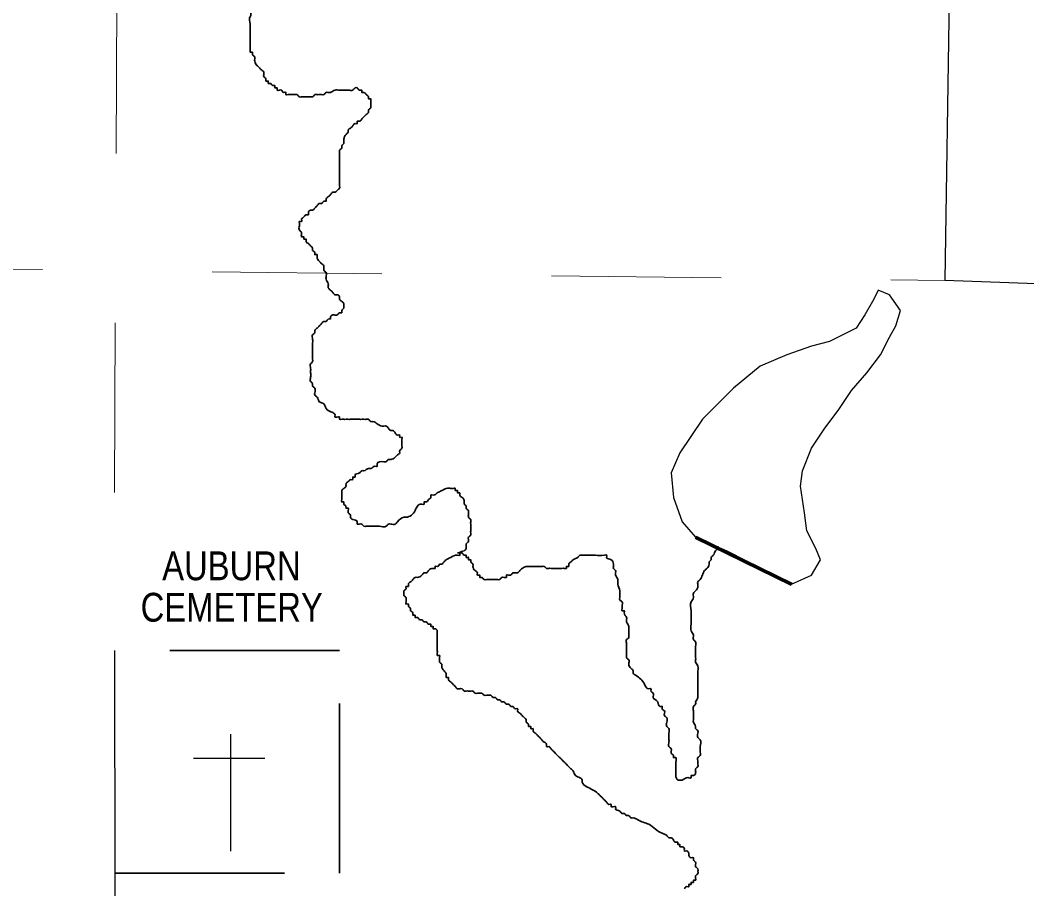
# Model space of a CAD drawing. Extents: x -4.25 to 0.15, y -11.26 to -7.33.
# Drawn here: x -3.318 to -2.725, y -9.179 to -8.666 of the extents above; entities that cross this region are included whole.
import ezdxf

# ---------------------------------------------------------------- set-up
doc = ezdxf.new("R2010")
doc.units = 0
doc.header["$LTSCALE"] = 0.0061
doc.linetypes.add('DOTTED', pattern=[1.5, 0.3, -1.2])
doc.linetypes.add('MEDIUM_DASHED', pattern=[4.5, 3, -1.5])
for name, color, linetype, lineweight in [('14', 7, 'Continuous', 25), ('15', 7, 'MEDIUM_DASHED', 13), ('25', 7, 'Continuous', 35), ('32', 7, 'Continuous', 25)]:
    doc.layers.add(name, color=color, linetype=linetype, lineweight=lineweight)

msp = doc.modelspace()

# ---------------------------------------------------------------- linework, layer by layer
at = {"layer": '14'}
msp.add_line((-2.769508, -8.597727), (-2.772917, -8.819886), dxfattribs=at)
for points in [[(-2.772917, -8.819886), (-2.15322, -8.842424), (-2.016098, -8.84375), (-1.263068, -8.850758), (-0.576705, -8.837879), (-0.416667, -8.835795)], [(-3.262121, -9.038258), (-3.261742, -9.315341), (-3.262689, -9.545076)]]:
    msp.add_lwpolyline(points, dxfattribs=at)
at = {"layer": '15'}
for p, q in [((-3.257765, -8.045076), (-3.262689, -9.038258)), ((-4.204545, -8.802652), (-2.772917, -8.820076))]:
    msp.add_line(p, q, dxfattribs=at)
at = {"layer": '25', "lineweight": 80}
msp.add_line((-2.919697, -8.971402), (-2.863258, -8.999053), dxfattribs=at)
at = {"layer": '25', "lineweight": 25}
msp.add_lwpolyline([(-2.805492, -8.828409), (-2.812121, -8.825758), (-2.814773, -8.831061), (-2.820076, -8.840341), (-2.825189, -8.848106), (-2.840909, -8.856061), (-2.851515, -8.858712), (-2.865909, -8.863826), (-2.881629, -8.870455), (-2.897348, -8.883523), (-2.91572, -8.901894), (-2.928977, -8.921591), (-2.934091, -8.933523), (-2.932765, -8.947917), (-2.927652, -8.962311), (-2.919697, -8.971402), (-2.901326, -8.979356), (-2.889773, -8.985417), (-2.871591, -8.994129), (-2.863258, -8.999053), (-2.851515, -8.99375), (-2.846212, -8.984659), (-2.848864, -8.97803), (-2.854167, -8.967614), (-2.855492, -8.957008), (-2.856818, -8.949242), (-2.857955, -8.941288), (-2.856818, -8.932197), (-2.851515, -8.918939), (-2.843561, -8.907197), (-2.835795, -8.89678), (-2.827841, -8.884848), (-2.81875, -8.874432), (-2.810795, -8.863826), (-2.805492, -8.853409), (-2.801705, -8.84678), (-2.799053, -8.837689)], close=True, dxfattribs=at)
at = {"layer": '25'}
for points in [[(-3.187879, -8.581061), (-3.188447, -8.581818), (-3.189205, -8.582386), (-3.189773, -8.583712), (-3.189773, -8.58447), (-3.189773, -8.585038), (-3.189773, -8.585606), (-3.189773, -8.586364), (-3.19053, -8.586364), (-3.19053, -8.587689), (-3.191098, -8.589583), (-3.191098, -8.590909), (-3.191667, -8.592992), (-3.191667, -8.594318), (-3.191667, -8.595455), (-3.191098, -8.597538), (-3.191098, -8.598864), (-3.191098, -8.599432), (-3.19053, -8.600758), (-3.19053, -8.602083), (-3.189773, -8.603409), (-3.189773, -8.604735), (-3.189773, -8.605303), (-3.189773, -8.606061), (-3.189205, -8.606061), (-3.188447, -8.606061), (-3.187879, -8.607386), (-3.186553, -8.608712), (-3.185227, -8.610606), (-3.183902, -8.611932), (-3.183144, -8.613258), (-3.182576, -8.614583), (-3.182576, -8.615152), (-3.182576, -8.615909), (-3.181818, -8.616477), (-3.181818, -8.617235), (-3.181818, -8.617803), (-3.18125, -8.619129), (-3.180682, -8.620455), (-3.179924, -8.62178), (-3.179356, -8.623674), (-3.178598, -8.626326), (-3.17803, -8.628409), (-3.177273, -8.630303), (-3.177273, -8.632955), (-3.176705, -8.633523), (-3.175947, -8.638258), (-3.175947, -8.640152), (-3.175947, -8.642045), (-3.175947, -8.642803), (-3.175947, -8.644129), (-3.175947, -8.645455), (-3.176705, -8.646023), (-3.176705, -8.647348), (-3.177273, -8.649432), (-3.177273, -8.650568), (-3.17803, -8.651894), (-3.17803, -8.65322), (-3.178598, -8.654545), (-3.178598, -8.655871), (-3.179924, -8.657955), (-3.180682, -8.659091), (-3.18125, -8.660417), (-3.181818, -8.6625), (-3.181818, -8.663068), (-3.181818, -8.663826), (-3.182576, -8.665152), (-3.182576, -8.66572), (-3.182576, -8.666477)], [(-3.182576, -8.666477), (-3.182197, -8.671023), (-3.182197, -8.672348), (-3.182197, -8.673674), (-3.182197, -8.674811), (-3.182197, -8.676136), (-3.182197, -8.677462), (-3.182197, -8.678788), (-3.182197, -8.680114), (-3.182197, -8.681439), (-3.182197, -8.682765), (-3.182197, -8.684091), (-3.182197, -8.685417), (-3.180871, -8.685417), (-3.180871, -8.686742), (-3.179545, -8.688068), (-3.179545, -8.689394), (-3.179545, -8.69072), (-3.17822, -8.693182), (-3.176894, -8.694508), (-3.175568, -8.695833), (-3.174242, -8.697159), (-3.174242, -8.698485), (-3.174242, -8.699811), (-3.172917, -8.701136), (-3.172917, -8.702462), (-3.171591, -8.702462), (-3.171591, -8.703788), (-3.170265, -8.703788), (-3.168939, -8.705114), (-3.167614, -8.705114), (-3.167614, -8.706439), (-3.166288, -8.706439), (-3.166288, -8.707765), (-3.164962, -8.707765), (-3.163826, -8.707765), (-3.1625, -8.709091), (-3.161174, -8.709091), (-3.161174, -8.710417), (-3.159848, -8.710417), (-3.158523, -8.710417), (-3.157197, -8.710417), (-3.155871, -8.710417), (-3.154545, -8.710417), (-3.15322, -8.711742), (-3.151894, -8.711742), (-3.150568, -8.711742), (-3.149242, -8.711742), (-3.147917, -8.711742), (-3.146591, -8.711742), (-3.145455, -8.711742), (-3.144129, -8.710417), (-3.142803, -8.710417), (-3.140152, -8.710417), (-3.138826, -8.710417), (-3.1375, -8.709091), (-3.136174, -8.709091), (-3.134848, -8.709091), (-3.132197, -8.707765), (-3.129545, -8.707765), (-3.12822, -8.707765), (-3.125758, -8.707765), (-3.124432, -8.707765), (-3.12178, -8.707765), (-3.120455, -8.706439), (-3.119129, -8.706439), (-3.117803, -8.707765), (-3.116477, -8.707765), (-3.116477, -8.709091), (-3.115152, -8.709091), (-3.113826, -8.710417), (-3.1125, -8.711742), (-3.1125, -8.712879), (-3.111174, -8.712879), (-3.111174, -8.714205), (-3.111174, -8.71553), (-3.111174, -8.716856), (-3.111174, -8.718182), (-3.1125, -8.719508), (-3.1125, -8.720833), (-3.113826, -8.722159), (-3.115152, -8.723485), (-3.116477, -8.724811), (-3.117803, -8.726136), (-3.119129, -8.726136), (-3.119129, -8.727462), (-3.120455, -8.727462), (-3.12178, -8.728788), (-3.123106, -8.730114), (-3.124432, -8.73125), (-3.124432, -8.732576)], [(-3.124432, -8.732576), (-3.125758, -8.733902), (-3.127083, -8.736553), (-3.127083, -8.737879), (-3.127083, -8.739205), (-3.12822, -8.74053), (-3.12822, -8.741856), (-3.129545, -8.743182), (-3.129545, -8.744508), (-3.129545, -8.745833), (-3.129545, -8.747159), (-3.129545, -8.748485), (-3.129545, -8.749621), (-3.129545, -8.750947), (-3.129545, -8.752273), (-3.129545, -8.753598), (-3.129545, -8.754924), (-3.129545, -8.75625), (-3.129545, -8.757576), (-3.129545, -8.758902), (-3.129545, -8.760227), (-3.129545, -8.761553), (-3.129545, -8.762879), (-3.129545, -8.764205), (-3.129545, -8.76553), (-3.130871, -8.766856), (-3.132197, -8.767992), (-3.133523, -8.767992), (-3.134848, -8.769318), (-3.136174, -8.770644), (-3.1375, -8.77197), (-3.1375, -8.773295), (-3.138826, -8.773295), (-3.140152, -8.774621), (-3.141477, -8.774621), (-3.142803, -8.775947), (-3.144129, -8.777273), (-3.145455, -8.778598), (-3.146591, -8.778598), (-3.147917, -8.779924), (-3.147917, -8.78125), (-3.149242, -8.78125), (-3.150568, -8.782576), (-3.151894, -8.783902), (-3.151894, -8.785227), (-3.15322, -8.785227), (-3.15322, -8.786364), (-3.15322, -8.787689), (-3.15322, -8.790341), (-3.151894, -8.791667), (-3.151894, -8.794318), (-3.150568, -8.794318), (-3.150568, -8.795644), (-3.149242, -8.795644), (-3.149242, -8.79697), (-3.147917, -8.798295), (-3.146591, -8.799621), (-3.145455, -8.800947), (-3.145455, -8.802273), (-3.144129, -8.803598), (-3.144129, -8.804735), (-3.142803, -8.804735), (-3.142803, -8.806061), (-3.141477, -8.808712), (-3.140152, -8.810038), (-3.138826, -8.811364), (-3.138826, -8.812689), (-3.138826, -8.814015), (-3.1375, -8.815341), (-3.1375, -8.817992), (-3.1375, -8.819318), (-3.136174, -8.82197), (-3.136174, -8.823106), (-3.136174, -8.824432), (-3.134848, -8.825758), (-3.133523, -8.827083), (-3.132197, -8.828409), (-3.130871, -8.828409), (-3.129545, -8.829735), (-3.129545, -8.831061), (-3.12822, -8.832386), (-3.127083, -8.833712), (-3.127083, -8.835038), (-3.127083, -8.836364), (-3.12822, -8.837689), (-3.12822, -8.839015), (-3.129545, -8.839015), (-3.130871, -8.840341), (-3.133523, -8.840341), (-3.134848, -8.841477), (-3.134848, -8.842803)], [(-3.134848, -8.842803), (-3.136174, -8.842803), (-3.1375, -8.844129), (-3.138826, -8.844129), (-3.140152, -8.845455), (-3.141477, -8.84678), (-3.142803, -8.848106), (-3.144129, -8.849432), (-3.144129, -8.850758), (-3.145455, -8.852083), (-3.145455, -8.854735), (-3.145455, -8.857386), (-3.145455, -8.860038), (-3.145455, -8.861174), (-3.145455, -8.863826), (-3.145455, -8.865152), (-3.145455, -8.866477), (-3.145455, -8.867803), (-3.146591, -8.869129), (-3.146591, -8.87178), (-3.146591, -8.873106), (-3.146591, -8.874432), (-3.146591, -8.877083), (-3.146591, -8.879545), (-3.145455, -8.880871), (-3.145455, -8.882197), (-3.144129, -8.883523), (-3.144129, -8.886174), (-3.144129, -8.8875), (-3.142803, -8.888826), (-3.141477, -8.891477), (-3.138826, -8.892803), (-3.1375, -8.895455), (-3.133523, -8.897917), (-3.132197, -8.899242), (-3.132197, -8.900568), (-3.130871, -8.900568), (-3.129545, -8.900568), (-3.129545, -8.901894), (-3.12822, -8.901894), (-3.127083, -8.901894), (-3.125758, -8.901894), (-3.124432, -8.901894), (-3.123106, -8.901894), (-3.12178, -8.901894), (-3.120455, -8.901894), (-3.117803, -8.901894), (-3.116477, -8.901894), (-3.115152, -8.901894), (-3.113826, -8.901894), (-3.1125, -8.901894), (-3.111174, -8.90322), (-3.109848, -8.90322), (-3.107386, -8.904545), (-3.104735, -8.905871), (-3.103409, -8.905871), (-3.102083, -8.905871), (-3.100758, -8.907197), (-3.099432, -8.908523), (-3.098106, -8.908523), (-3.09678, -8.909848), (-3.095455, -8.911174), (-3.094129, -8.911174), (-3.094129, -8.9125), (-3.092803, -8.9125), (-3.092803, -8.913826), (-3.092803, -8.915152), (-3.092803, -8.916288), (-3.092803, -8.917614), (-3.092803, -8.918939), (-3.094129, -8.920265), (-3.094129, -8.921591), (-3.095455, -8.922917), (-3.09678, -8.924242), (-3.099432, -8.925568), (-3.100758, -8.925568), (-3.102083, -8.926894), (-3.103409, -8.926894), (-3.107386, -8.92822), (-3.107386, -8.929545), (-3.108712, -8.929545), (-3.111174, -8.930871), (-3.1125, -8.930871), (-3.115152, -8.932197), (-3.116477, -8.932197), (-3.117803, -8.933523), (-3.120455, -8.934659), (-3.120455, -8.935985), (-3.12178, -8.935985), (-3.12178, -8.937311), (-3.123106, -8.937311)], [(-3.123106, -8.937311), (-3.124432, -8.938636), (-3.125758, -8.939962), (-3.125758, -8.941288), (-3.127083, -8.942614), (-3.12822, -8.943939), (-3.12822, -8.945265), (-3.12822, -8.946591), (-3.12822, -8.947917), (-3.12822, -8.949242), (-3.12822, -8.950568), (-3.127083, -8.950568), (-3.127083, -8.951894), (-3.125758, -8.95303), (-3.125758, -8.954356), (-3.124432, -8.954356), (-3.124432, -8.955682), (-3.124432, -8.957008), (-3.123106, -8.958333), (-3.123106, -8.959659), (-3.12178, -8.960985), (-3.119129, -8.962311), (-3.119129, -8.963636), (-3.117803, -8.963636), (-3.116477, -8.963636), (-3.115152, -8.964962), (-3.113826, -8.964962), (-3.1125, -8.964962), (-3.109848, -8.964962), (-3.107386, -8.964962), (-3.106061, -8.964962), (-3.102083, -8.964962), (-3.100758, -8.963636), (-3.099432, -8.963636), (-3.09678, -8.963636), (-3.095455, -8.962311), (-3.091667, -8.959659), (-3.090341, -8.959659), (-3.085038, -8.955682), (-3.083712, -8.95303), (-3.081061, -8.951894), (-3.079735, -8.951894), (-3.079735, -8.950568), (-3.078409, -8.950568), (-3.077083, -8.949242), (-3.075758, -8.947917), (-3.075758, -8.946591), (-3.074432, -8.946591), (-3.07197, -8.945265), (-3.069318, -8.943939), (-3.066667, -8.942614), (-3.064015, -8.942614), (-3.062689, -8.942614), (-3.061364, -8.942614), (-3.061364, -8.943939), (-3.060038, -8.943939), (-3.060038, -8.945265), (-3.058712, -8.945265), (-3.058712, -8.946591), (-3.057386, -8.947917), (-3.056061, -8.950568), (-3.056061, -8.951894), (-3.054924, -8.95303), (-3.054924, -8.954356), (-3.053598, -8.955682), (-3.053598, -8.957008), (-3.053598, -8.958333), (-3.053598, -8.959659), (-3.052273, -8.960985), (-3.052273, -8.962311), (-3.052273, -8.963636), (-3.052273, -8.964962), (-3.052273, -8.966288), (-3.052273, -8.967614), (-3.052273, -8.968939), (-3.052273, -8.970265), (-3.053598, -8.971402), (-3.053598, -8.972727), (-3.053598, -8.974053), (-3.054924, -8.975379), (-3.054924, -8.976705), (-3.054924, -8.97803), (-3.056061, -8.979356), (-3.058712, -8.980682), (-3.058712, -8.982008), (-3.060038, -8.982008), (-3.064015, -8.983333), (-3.066667, -8.984659), (-3.067992, -8.985985), (-3.069318, -8.987311), (-3.070644, -8.987311)], [(-3.016856, -8.988636), (-3.018182, -8.988636), (-3.019508, -8.988636), (-3.02197, -8.989773), (-3.023295, -8.991098), (-3.024621, -8.992424), (-3.025947, -8.992424), (-3.027273, -8.992424), (-3.028598, -8.99375), (-3.029924, -8.99375), (-3.03125, -8.99375), (-3.03125, -8.995076), (-3.032576, -8.995076), (-3.033902, -8.995076), (-3.035227, -8.996402), (-3.036553, -8.996402), (-3.037689, -8.996402), (-3.039015, -8.996402), (-3.040341, -8.996402), (-3.041667, -8.996402), (-3.042992, -8.996402), (-3.044318, -8.996402), (-3.045644, -8.995076), (-3.04697, -8.995076), (-3.04697, -8.99375), (-3.048295, -8.99375), (-3.048295, -8.992424), (-3.049621, -8.991098), (-3.050947, -8.988636), (-3.050947, -8.987311), (-3.052273, -8.985985), (-3.052273, -8.984659), (-3.053598, -8.984659), (-3.053598, -8.983333), (-3.054924, -8.983333), (-3.054924, -8.982008), (-3.056061, -8.982008), (-3.057386, -8.980682), (-3.058712, -8.980682), (-3.060038, -8.980682)], [(-2.935417, -9.089583), (-2.935417, -9.088258), (-2.935417, -9.086932), (-2.935417, -9.08428), (-2.936742, -9.082955), (-2.936742, -9.080492), (-2.936742, -9.077841), (-2.938068, -9.076515), (-2.938068, -9.075189), (-2.938068, -9.073864), (-2.939394, -9.072538), (-2.939394, -9.071212), (-2.94072, -9.071212), (-2.942045, -9.068561), (-2.944697, -9.065909), (-2.944697, -9.063447), (-2.946023, -9.062121), (-2.946023, -9.060795), (-2.947348, -9.060795), (-2.949811, -9.058144), (-2.955114, -9.052841), (-2.956439, -9.051515), (-2.956439, -9.050189), (-2.957765, -9.048864), (-2.959091, -9.046212), (-2.959091, -9.04375), (-2.960417, -9.042424), (-2.960417, -9.041098), (-2.960417, -9.039773), (-2.960417, -9.038447), (-2.960417, -9.037121), (-2.960417, -9.03447), (-2.960417, -9.031818), (-2.959091, -9.030492), (-2.959091, -9.029167), (-2.959091, -9.027841), (-2.959091, -9.026705), (-2.959091, -9.025379), (-2.959091, -9.024053), (-2.960417, -9.021402), (-2.960417, -9.01875), (-2.961742, -9.016098), (-2.961742, -9.014773), (-2.963068, -9.014773), (-2.963068, -9.013447), (-2.963068, -9.012121), (-2.963068, -9.00947), (-2.964394, -9.008333), (-2.964394, -9.007008), (-2.964394, -9.004356), (-2.964394, -9.00303), (-2.96553, -8.999053), (-2.96553, -8.997727), (-2.96553, -8.996402), (-2.966856, -8.99375), (-2.966856, -8.992424), (-2.966856, -8.991098), (-2.968182, -8.989773), (-2.968182, -8.988636), (-2.968182, -8.987311), (-2.969508, -8.984659), (-2.972159, -8.983333), (-2.972159, -8.982008), (-2.973485, -8.982008), (-2.978788, -8.982008), (-2.981439, -8.982008), (-2.983902, -8.982008), (-2.985227, -8.982008), (-2.986553, -8.982008), (-2.987879, -8.982008), (-2.989205, -8.983333), (-2.991856, -8.984659), (-2.993182, -8.985985), (-2.994508, -8.987311), (-2.994508, -8.988636), (-2.995833, -8.988636), (-2.995833, -8.989773), (-2.997159, -8.989773), (-2.998485, -8.989773), (-3.001136, -8.989773), (-3.002273, -8.989773), (-3.003598, -8.989773), (-3.004924, -8.989773), (-3.00625, -8.989773), (-3.007576, -8.989773), (-3.008902, -8.988636), (-3.010227, -8.988636), (-3.012879, -8.988636), (-3.014205, -8.988636), (-3.01553, -8.988636), (-3.016856, -8.988636)], [(-2.906629, -8.976705), (-2.906629, -8.97803), (-2.907955, -8.979356), (-2.90928, -8.982008), (-2.910606, -8.983333), (-2.910606, -8.984659), (-2.911742, -8.985985), (-2.911742, -8.987311), (-2.913068, -8.989773), (-2.914394, -8.991098), (-2.91572, -8.99375), (-2.917045, -8.996402), (-2.918371, -8.997727), (-2.918371, -9.000379), (-2.919697, -9.00303), (-2.921023, -9.004356), (-2.921023, -9.007008), (-2.922348, -9.00947), (-2.922348, -9.014773), (-2.922348, -9.01875), (-2.922348, -9.022727), (-2.922348, -9.026705), (-2.921023, -9.029167), (-2.921023, -9.031818), (-2.919697, -9.033144), (-2.919697, -9.035795), (-2.919697, -9.037121), (-2.919697, -9.038447), (-2.919697, -9.039773), (-2.919697, -9.042424), (-2.919697, -9.04375), (-2.919697, -9.045076), (-2.918371, -9.047538), (-2.918371, -9.050189), (-2.918371, -9.051515), (-2.918371, -9.052841), (-2.918371, -9.055492), (-2.918371, -9.056818), (-2.918371, -9.05947), (-2.918371, -9.062121), (-2.918371, -9.063447), (-2.918371, -9.064583), (-2.918371, -9.065909), (-2.919697, -9.068561), (-2.919697, -9.069886), (-2.921023, -9.071212), (-2.921023, -9.073864), (-2.921023, -9.076515), (-2.921023, -9.079167), (-2.921023, -9.080492), (-2.919697, -9.082955), (-2.919697, -9.08428), (-2.918371, -9.085606), (-2.918371, -9.086932), (-2.918371, -9.089583), (-2.917045, -9.090909), (-2.917045, -9.094886), (-2.917045, -9.096212), (-2.917045, -9.097538), (-2.917045, -9.100189), (-2.918371, -9.101326), (-2.918371, -9.103977), (-2.918371, -9.105303), (-2.918371, -9.106629), (-2.919697, -9.107955), (-2.919697, -9.10928), (-2.919697, -9.110606), (-2.921023, -9.111932), (-2.922348, -9.111932), (-2.922348, -9.113258), (-2.923674, -9.113258), (-2.925, -9.113258), (-2.927652, -9.114583), (-2.928977, -9.114583), (-2.930114, -9.114583), (-2.931439, -9.111932), (-2.931439, -9.110606), (-2.931439, -9.107955), (-2.931439, -9.106629), (-2.931439, -9.105303), (-2.931439, -9.103977), (-2.931439, -9.101326), (-2.932765, -9.101326), (-2.932765, -9.100189), (-2.934091, -9.098864), (-2.934091, -9.097538), (-2.934091, -9.096212), (-2.935417, -9.094886), (-2.935417, -9.092235), (-2.935417, -9.090909), (-2.935417, -9.089583)], [(-3.070644, -8.987311), (-3.07197, -8.988636), (-3.073295, -8.988636), (-3.073295, -8.989773), (-3.074432, -8.989773), (-3.077083, -8.991098), (-3.078409, -8.992424), (-3.079735, -8.992424), (-3.081061, -8.99375), (-3.083712, -8.995076), (-3.085038, -8.995076), (-3.086364, -8.996402), (-3.087689, -8.997727), (-3.089015, -8.999053), (-3.089015, -9.000379), (-3.090341, -9.000379), (-3.090341, -9.001705), (-3.091667, -9.00303), (-3.091667, -9.004356), (-3.091667, -9.005682), (-3.090341, -9.007008), (-3.090341, -9.008333), (-3.090341, -9.00947), (-3.090341, -9.010795), (-3.089015, -9.010795), (-3.089015, -9.012121), (-3.087689, -9.013447), (-3.087689, -9.014773), (-3.086364, -9.016098), (-3.086364, -9.017424), (-3.085038, -9.017424), (-3.085038, -9.01875), (-3.083712, -9.01875), (-3.082386, -9.020076), (-3.081061, -9.020076), (-3.079735, -9.021402), (-3.078409, -9.021402), (-3.077083, -9.022727), (-3.075758, -9.022727), (-3.075758, -9.024053), (-3.074432, -9.024053), (-3.074432, -9.025379), (-3.073295, -9.025379), (-3.07197, -9.026705), (-3.07197, -9.027841), (-3.07197, -9.029167), (-3.07197, -9.033144), (-3.07197, -9.037121), (-3.07197, -9.038447), (-3.07197, -9.039773), (-3.07197, -9.041098), (-3.070644, -9.041098), (-3.070644, -9.042424), (-3.070644, -9.04375), (-3.070644, -9.045076), (-3.069318, -9.046212), (-3.069318, -9.047538), (-3.067992, -9.050189), (-3.066667, -9.052841), (-3.066667, -9.054167), (-3.065341, -9.054167), (-3.065341, -9.055492), (-3.064015, -9.056818), (-3.062689, -9.058144), (-3.061364, -9.05947), (-3.060038, -9.060795), (-3.058712, -9.060795), (-3.057386, -9.060795), (-3.056061, -9.062121), (-3.054924, -9.062121), (-3.053598, -9.062121), (-3.052273, -9.062121), (-3.050947, -9.062121), (-3.049621, -9.063447), (-3.048295, -9.063447), (-3.04697, -9.063447), (-3.045644, -9.063447), (-3.044318, -9.064583), (-3.042992, -9.064583), (-3.041667, -9.064583), (-3.040341, -9.064583), (-3.039015, -9.065909), (-3.037689, -9.065909), (-3.036553, -9.067235), (-3.035227, -9.067235), (-3.033902, -9.068561), (-3.032576, -9.068561), (-3.03125, -9.069886), (-3.029924, -9.069886), (-3.028598, -9.071212), (-3.027273, -9.071212)], [(-3.027273, -9.071212), (-3.025947, -9.072538), (-3.024621, -9.072538), (-3.024621, -9.073864), (-3.023295, -9.075189), (-3.02197, -9.076515), (-3.020644, -9.077841), (-3.019508, -9.079167), (-3.019508, -9.080492), (-3.018182, -9.081818), (-3.018182, -9.082955), (-3.016856, -9.082955), (-3.016856, -9.08428), (-3.01553, -9.08428), (-3.01553, -9.085606), (-3.014205, -9.086932), (-3.012879, -9.088258), (-3.011553, -9.089583), (-3.008902, -9.092235), (-3.007576, -9.093561), (-3.007576, -9.094886), (-3.00625, -9.094886), (-3.004924, -9.096212), (-3.003598, -9.097538), (-3.001136, -9.100189), (-2.999811, -9.101326), (-2.998485, -9.102652), (-2.997159, -9.103977), (-2.995833, -9.105303), (-2.993182, -9.107955), (-2.991856, -9.10928), (-2.99053, -9.111932), (-2.987879, -9.113258), (-2.986553, -9.114583), (-2.986553, -9.115909), (-2.983902, -9.118561), (-2.977462, -9.122348), (-2.976136, -9.123674), (-2.974811, -9.125), (-2.973485, -9.126326), (-2.972159, -9.127652), (-2.970833, -9.128977), (-2.969508, -9.128977), (-2.969508, -9.130303), (-2.966856, -9.130303), (-2.966856, -9.131629), (-2.964394, -9.132955), (-2.963068, -9.13428), (-2.961742, -9.13428), (-2.960417, -9.135606), (-2.959091, -9.135606), (-2.957765, -9.136932), (-2.956439, -9.136932), (-2.953788, -9.138068), (-2.947348, -9.14072), (-2.939394, -9.146023), (-2.936742, -9.147348), (-2.935417, -9.148674), (-2.934091, -9.148674), (-2.932765, -9.15), (-2.931439, -9.151326), (-2.930114, -9.151326), (-2.930114, -9.152652), (-2.928977, -9.152652), (-2.928977, -9.153977), (-2.927652, -9.153977), (-2.926326, -9.155303), (-2.926326, -9.156439), (-2.925, -9.156439), (-2.923674, -9.157765), (-2.923674, -9.159091), (-2.922348, -9.160417), (-2.921023, -9.160417), (-2.921023, -9.161742), (-2.919697, -9.163068), (-2.919697, -9.164394), (-2.919697, -9.16572), (-2.918371, -9.167045), (-2.918371, -9.168371), (-2.918371, -9.169697), (-2.919697, -9.171023), (-2.919697, -9.172348), (-2.919697, -9.173674), (-2.921023, -9.173674), (-2.921023, -9.175), (-2.922348, -9.175), (-2.922348, -9.176136), (-2.923674, -9.176136), (-2.923674, -9.177462), (-2.925, -9.177462), (-2.926326, -9.178788)]]:
    msp.add_spline(points, degree=3, dxfattribs=at)
at = {"layer": '32'}
for p, q in [((-3.19375, -9.0875), (-3.19375, -9.156629)), ((-3.21572, -9.101705), (-3.173674, -9.101705))]:
    msp.add_line(p, q, dxfattribs=at)
at = {"layer": '32', "linetype": 'DOTTED', "lineweight": 35}
msp.add_lwpolyline([(-3.261932, -9.169508), (-3.129545, -9.169508), (-3.129545, -9.038258), (-3.262689, -9.038258)], dxfattribs=at)

# ---------------------------------------------------------------- texts
at = {"layer": '32', "width": 0.85}
for s, p in [('AUBURN', (-3.234091, -8.99678)), ('CEMETERY', (-3.24678, -9.021212))]:
    msp.add_text(s, height=0.017, dxfattribs=at).set_placement(p)

doc.saveas('drawing.dxf')
